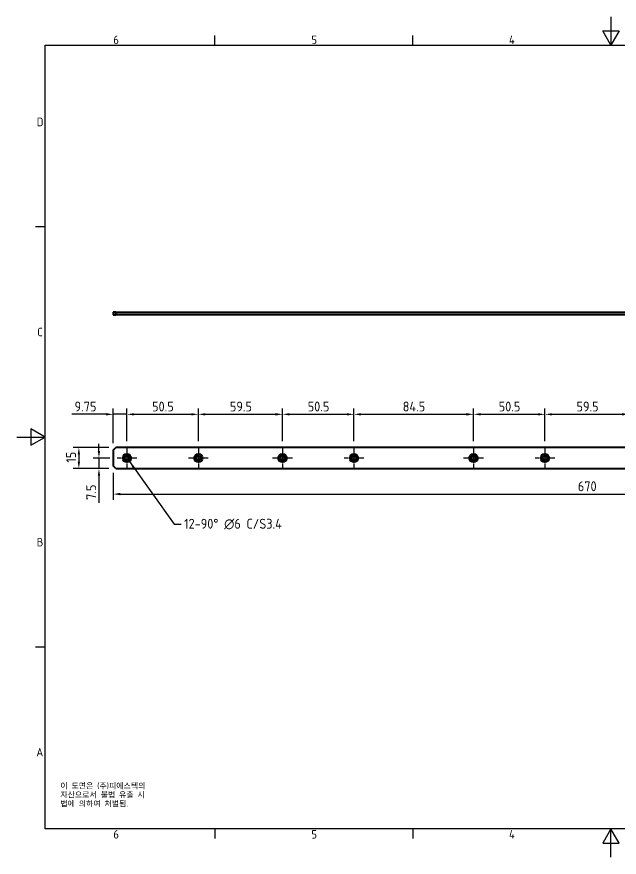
# Model space of a CAD drawing. Header units: millimetres. Extents: x 0 to 840, y 0 to 594.
# Drawn here: x 0 to 426, y 0 to 594 of the extents above; entities that cross this region are included whole.
import ezdxf

# ---------------------------------------------------------------- set-up
doc = ezdxf.new("R2010")
doc.units = ezdxf.units.MM
doc.header["$LTSCALE"] = 2
doc.linetypes.add('CHAIN', pattern=[0.3543, 0.2362, -0.0295, 0.0591, -0.0295])
doc.layers.get('0').update_dxf_attribs({"color": 3, "lineweight": 25})
for name, color, linetype, lineweight in [('가시적인 것(ISO)', 3, 'Continuous', 40), ('경계(ISO)', 7, 'Continuous', 25), ('기호(ISO)', 5, 'Continuous', 25), ('중심 표식(ISO)', 1, 'Continuous', 25), ('치수(ISO)', 2, 'Continuous', 25)]:
    doc.layers.add(name, color=color, linetype=linetype, lineweight=lineweight)
doc.styles.add('문자 텍스트_M2B', font='isocp.shx')
doc.styles.add('문자 텍스트_PSTEK_POSCO', font='isocp.shx')
doc.styles.add('치수 텍스트_PSTEK_POSCO', font='isocp.shx')
doc.dimstyles.new('치수_PSTEK_POSCO', dxfattribs={"dimscale": 2, "dimtxt": 3.5, "dimasz": 2.5, "dimexe": 2, "dimexo": 2.5, "dimgap": 1, "dimtad": 1, "dimrnd": 1e-08, "dimdsep": 46, "dimtxsty": '치수 텍스트_PSTEK_POSCO', "dimcen": 0.09, "dimdle": 10, "dimclrd": 7, "dimclre": 7, "dimclrt": 2, "dimadec": 1, "dimazin": 2, "dimtfac": 1, "dimtmove": 0, "dimatfit": 3, "dimfxl": 0, "dimtolj": 1, "dimlwd": -1, "dimlwe": -1, "dimarcsym": 0})
doc.dimstyles.new('치수_PSTEK_POSCO$7', dxfattribs={"dimscale": 2, "dimtxt": 3.5, "dimasz": 2.5, "dimexe": 2, "dimexo": 2.5, "dimgap": 1, "dimtad": 1, "dimrnd": 1e-08, "dimdsep": 46, "dimtxsty": '치수 텍스트_PSTEK_POSCO', "dimcen": 0.09, "dimdle": 10, "dimclrd": 7, "dimclre": 7, "dimclrt": 2, "dimadec": 1, "dimazin": 2, "dimtfac": 1, "dimtmove": 0, "dimatfit": 3, "dimfxl": 0, "dimtolj": 1, "dimlwd": -1, "dimlwe": -1, "dimarcsym": 0})

# ---------------------------------------------------------------- blocks, each defined once
blk = doc.blocks.new('경계 Default Border')
at = {"layer": '경계(ISO)'}
for p, q in [((70, 287), (70, 290.4)), ((140, 287), (140, 290.4)), ((10, 222.75), (6.6, 222.75)), ((10, 74.25), (6.6, 74.25)), ((70, 10), (70, 6.6)), ((140, 10), (140, 6.6))]:
    blk.add_line(p, q, dxfattribs=at)
at = {"layer": '경계(ISO)', "flags": 128}
for points in [[(210, 297), (210, 287), (207.11, 292), (212.89, 292), (210, 287)], [(10, 10), (10, 287), (410, 287), (410, 10), (10, 10)], [(0, 148.5), (10, 148.5), (5, 151.39), (5, 145.61), (10, 148.5)], [(210, 0), (210, 10), (207.11, 5), (212.89, 5), (210, 10)]]:
    blk.add_lwpolyline(points, dxfattribs=at)
at = {"layer": '경계(ISO)', "color": 2, "char_height": 3, "attachment_point": 7, "style": '문자 텍스트_M2B'}
for s, insert in [('6', (34.14, 287.37)), ('5', (104.14, 287.37)), ('4', (173.97, 287.4)), ('D', (7.08, 258.35)), ('C', (7.24, 184.1)), ('B', (7.08, 109.85)), ('A', (6.91, 35.62)), ('6', (34.14, 6.57)), ('5', (104.14, 6.57)), ('4', (173.97, 6.6))]:
    blk.add_mtext(s, dxfattribs=dict(at, insert=insert))
blk = doc.blocks.new('*D30')
at = {"layer": 'Defpoints', "color": 0, "transparency": 16777216}
for p in [(432.85, 313.03), (373.35, 289.15), (432.85, 289.15)]:
    blk.add_point(p, dxfattribs=at)
at = {"layer": '치수(ISO)', "color": 7, "transparency": 16777216}
for p, q in [((373.35, 294.15), (373.35, 317.03)), ((432.85, 294.15), (432.85, 317.03)), ((378.35, 313.03), (427.85, 313.03))]:
    blk.add_line(p, q, dxfattribs=at)
for points in [[(378.35, 313.86), (378.35, 312.19), (373.35, 313.03)], [(427.85, 313.86), (427.85, 312.19), (432.85, 313.03)]]:
    blk.add_solid(points, dxfattribs=at)
at = {"layer": '치수(ISO)', "color": 2, "transparency": 16777216, "insert": (395.61, 318.53), "char_height": 7, "attachment_point": 4, "style": '치수 텍스트_PSTEK_POSCO'}
blk.add_mtext('\\A1;59.5', dxfattribs=at)
blk = doc.blocks.new('*D31')
at = {"layer": 'Defpoints', "color": 0, "transparency": 16777216}
for p in [(373.35, 313.03), (322.85, 289.15), (373.35, 289.15)]:
    blk.add_point(p, dxfattribs=at)
at = {"layer": '치수(ISO)', "color": 7, "transparency": 16777216}
for p, q in [((322.85, 294.15), (322.85, 317.03)), ((373.35, 294.15), (373.35, 317.03)), ((327.85, 313.03), (368.35, 313.03))]:
    blk.add_line(p, q, dxfattribs=at)
for points in [[(327.85, 313.86), (327.85, 312.19), (322.85, 313.03)], [(368.35, 313.86), (368.35, 312.19), (373.35, 313.03)]]:
    blk.add_solid(points, dxfattribs=at)
at = {"layer": '치수(ISO)', "color": 2, "transparency": 16777216, "insert": (340.63, 318.53), "char_height": 7, "attachment_point": 4, "style": '치수 텍스트_PSTEK_POSCO'}
blk.add_mtext('\\A1;50.5', dxfattribs=at)
blk = doc.blocks.new('*D32')
at = {"layer": 'Defpoints', "color": 0, "transparency": 16777216}
for p in [(322.85, 313.03), (238.35, 289.15), (322.85, 289.15)]:
    blk.add_point(p, dxfattribs=at)
at = {"layer": '치수(ISO)', "color": 7, "transparency": 16777216}
for p, q in [((238.35, 294.15), (238.35, 317.03)), ((322.85, 294.15), (322.85, 317.03)), ((243.35, 313.03), (317.85, 313.03))]:
    blk.add_line(p, q, dxfattribs=at)
for points in [[(243.35, 313.86), (243.35, 312.19), (238.35, 313.03)], [(317.85, 313.86), (317.85, 312.19), (322.85, 313.03)]]:
    blk.add_solid(points, dxfattribs=at)
at = {"layer": '치수(ISO)', "color": 2, "transparency": 16777216, "insert": (272.78, 318.53), "char_height": 7, "attachment_point": 4, "style": '치수 텍스트_PSTEK_POSCO'}
blk.add_mtext('\\A1;84.5', dxfattribs=at)
blk = doc.blocks.new('*D33')
at = {"layer": 'Defpoints', "color": 0, "transparency": 16777216}
for p in [(238.35, 313.03), (187.85, 289.15), (238.35, 289.15)]:
    blk.add_point(p, dxfattribs=at)
at = {"layer": '치수(ISO)', "color": 7, "transparency": 16777216}
for p, q in [((187.85, 294.15), (187.85, 317.03)), ((238.35, 294.15), (238.35, 317.03)), ((192.85, 313.03), (233.35, 313.03))]:
    blk.add_line(p, q, dxfattribs=at)
for points in [[(192.85, 313.86), (192.85, 312.19), (187.85, 313.03)], [(233.35, 313.86), (233.35, 312.19), (238.35, 313.03)]]:
    blk.add_solid(points, dxfattribs=at)
at = {"layer": '치수(ISO)', "color": 2, "transparency": 16777216, "insert": (205.63, 318.53), "char_height": 7, "attachment_point": 4, "style": '치수 텍스트_PSTEK_POSCO'}
blk.add_mtext('\\A1;50.5', dxfattribs=at)
blk = doc.blocks.new('*D34')
at = {"layer": 'Defpoints', "color": 0, "transparency": 16777216}
for p in [(187.85, 313.03), (128.35, 289.15), (187.85, 289.15)]:
    blk.add_point(p, dxfattribs=at)
at = {"layer": '치수(ISO)', "color": 7, "transparency": 16777216}
for p, q in [((128.35, 294.15), (128.35, 317.03)), ((187.85, 294.15), (187.85, 317.03)), ((133.35, 313.03), (182.85, 313.03))]:
    blk.add_line(p, q, dxfattribs=at)
for points in [[(133.35, 313.86), (133.35, 312.19), (128.35, 313.03)], [(182.85, 313.86), (182.85, 312.19), (187.85, 313.03)]]:
    blk.add_solid(points, dxfattribs=at)
at = {"layer": '치수(ISO)', "color": 2, "transparency": 16777216, "insert": (150.61, 318.53), "char_height": 7, "attachment_point": 4, "style": '치수 텍스트_PSTEK_POSCO'}
blk.add_mtext('\\A1;59.5', dxfattribs=at)
blk = doc.blocks.new('*D35')
at = {"layer": 'Defpoints', "color": 0, "transparency": 16777216}
for p in [(128.35, 313.03), (77.85, 289.15), (128.35, 289.15)]:
    blk.add_point(p, dxfattribs=at)
at = {"layer": '치수(ISO)', "color": 7, "transparency": 16777216}
for p, q in [((77.85, 294.15), (77.85, 317.03)), ((128.35, 294.15), (128.35, 317.03)), ((82.85, 313.03), (123.35, 313.03))]:
    blk.add_line(p, q, dxfattribs=at)
for points in [[(82.85, 313.86), (82.85, 312.19), (77.85, 313.03)], [(123.35, 313.86), (123.35, 312.19), (128.35, 313.03)]]:
    blk.add_solid(points, dxfattribs=at)
at = {"layer": '치수(ISO)', "color": 2, "transparency": 16777216, "insert": (95.63, 318.53), "char_height": 7, "attachment_point": 4, "style": '치수 텍스트_PSTEK_POSCO'}
blk.add_mtext('\\A1;50.5', dxfattribs=at)
blk = doc.blocks.new('*D36')
at = {"layer": 'Defpoints', "color": 0, "transparency": 16777216}
for p in [(77.85, 313.03), (68.1, 287.65), (77.85, 289.15)]:
    blk.add_point(p, dxfattribs=at)
at = {"layer": '치수(ISO)', "color": 7, "transparency": 16777216}
for p, q in [((68.1, 292.65), (68.1, 317.03)), ((77.85, 294.15), (77.85, 317.03)), ((63.1, 313.03), (38.82, 313.03)), ((77.85, 313.03), (68.1, 313.03)), ((82.85, 313.03), (87.85, 313.03))]:
    blk.add_line(p, q, dxfattribs=at)
for points in [[(63.1, 313.86), (63.1, 312.19), (68.1, 313.03)], [(82.85, 313.86), (82.85, 312.19), (77.85, 313.03)]]:
    blk.add_solid(points, dxfattribs=at)
at = {"layer": '치수(ISO)', "color": 2, "transparency": 16777216, "insert": (40.82, 318.53), "char_height": 7, "attachment_point": 4, "style": '치수 텍스트_PSTEK_POSCO'}
blk.add_mtext('\\A1;9.75', dxfattribs=at)
blk = doc.blocks.new('*D37')
at = {"layer": 'Defpoints', "color": 0, "transparency": 16777216}
for p in [(58.07, 282.15), (70.85, 282.15), (70.1, 274.65)]:
    blk.add_point(p, dxfattribs=at)
at = {"layer": '치수(ISO)', "color": 7, "transparency": 16777216}
for p, q in [((58.07, 287.15), (58.07, 292.15)), ((65.85, 282.15), (54.07, 282.15)), ((58.07, 282.15), (58.07, 274.65)), ((65.1, 274.65), (54.07, 274.65)), ((58.07, 269.65), (58.07, 250.56))]:
    blk.add_line(p, q, dxfattribs=at)
for points in [[(57.23, 287.15), (58.9, 287.15), (58.07, 282.15)], [(57.23, 269.65), (58.9, 269.65), (58.07, 274.65)]]:
    blk.add_solid(points, dxfattribs=at)
at = {"layer": '치수(ISO)', "color": 2, "transparency": 16777216, "insert": (52.57, 252.56), "char_height": 7, "attachment_point": 4, "rotation": 90, "style": '치수 텍스트_PSTEK_POSCO'}
blk.add_mtext('\\A1;7.5', dxfattribs=at)
blk = doc.blocks.new('*D38')
at = {"layer": 'Defpoints', "color": 0, "transparency": 16777216}
for p in [(70.1, 289.65), (43.87, 274.65), (70.1, 274.65)]:
    blk.add_point(p, dxfattribs=at)
at = {"layer": '치수(ISO)', "color": 7, "transparency": 16777216}
for p, q in [((65.1, 289.65), (39.87, 289.65)), ((43.87, 284.65), (43.87, 279.65)), ((65.1, 274.65), (39.87, 274.65))]:
    blk.add_line(p, q, dxfattribs=at)
for points in [[(43.04, 284.65), (44.7, 284.65), (43.87, 289.65)], [(43.04, 279.65), (44.7, 279.65), (43.87, 274.65)]]:
    blk.add_solid(points, dxfattribs=at)
at = {"layer": '치수(ISO)', "color": 2, "transparency": 16777216, "insert": (38.37, 278.86), "char_height": 7, "attachment_point": 4, "rotation": 90, "style": '치수 텍스트_PSTEK_POSCO'}
blk.add_mtext('\\A1;15', dxfattribs=at)
blk = doc.blocks.new('*D39')
at = {"layer": 'Defpoints', "color": 0, "transparency": 16777216}
for p in [(68.1, 276.65), (738.1, 276.65), (738.1, 256.65)]:
    blk.add_point(p, dxfattribs=at)
at = {"layer": '치수(ISO)', "color": 7, "transparency": 16777216}
for p, q in [((68.1, 271.65), (68.1, 252.65)), ((738.1, 271.65), (738.1, 252.65)), ((73.1, 256.65), (733.1, 256.65))]:
    blk.add_line(p, q, dxfattribs=at)
for points in [[(73.1, 257.49), (73.1, 255.82), (68.1, 256.65)], [(733.1, 257.49), (733.1, 255.82), (738.1, 256.65)]]:
    blk.add_solid(points, dxfattribs=at)
at = {"layer": '치수(ISO)', "color": 2, "transparency": 16777216, "insert": (396.59, 262.15), "char_height": 7, "attachment_point": 4, "style": '치수 텍스트_PSTEK_POSCO'}
blk.add_mtext('\\A1;670', dxfattribs=at)

msp = doc.modelspace()

# ---------------------------------------------------------------- linework, layer by layer
at = {"layer": '가시적인 것(ISO)'}
for p, q in [((70.1, 385.275), (68.1, 385.275)), ((68.1, 385.275), (68.1, 383.275)), ((68.1, 383.275), (70.1, 383.275)), ((70.1, 383.275), (70.1, 385.275)), ((70.1, 385.275), (736.1, 385.275)), ((736.1, 383.275), (70.1, 383.275)), ((68.1, 287.653), (70.1, 289.653)), ((68.1, 287.653), (68.1, 276.653)), ((736.1, 289.653), (70.1, 289.653)), ((70.1, 274.653), (68.1, 276.653)), ((70.1, 274.653), (736.1, 274.653))]:
    msp.add_line(p, q, dxfattribs=at)
for centre, radius in [((77.85, 282.153), 3), ((128.35, 282.153), 3), ((187.85, 282.153), 3), ((238.35, 282.153), 3), ((322.85, 282.153), 3), ((373.35, 282.153), 3), ((77.85, 282.153), 1.7), ((128.35, 282.153), 1.7), ((187.85, 282.153), 1.7), ((238.35, 282.153), 1.7), ((322.85, 282.153), 1.7), ((373.35, 282.153), 1.7)]:
    msp.add_circle(centre, radius, dxfattribs=at)
at = {"layer": '중심 표식(ISO)', "linetype": 'CHAIN', "ltscale": 7.778352}
for p, q in [((77.85, 289.153), (77.85, 275.153)), ((128.35, 289.153), (128.35, 275.153)), ((187.85, 289.153), (187.85, 275.153)), ((238.35, 289.153), (238.35, 275.153)), ((322.85, 289.153), (322.85, 275.153)), ((373.35, 289.153), (373.35, 275.153)), ((84.85, 282.153), (70.85, 282.153)), ((135.35, 282.153), (121.35, 282.153)), ((194.85, 282.153), (180.85, 282.153)), ((245.35, 282.153), (231.35, 282.153)), ((329.85, 282.153), (315.85, 282.153)), ((380.35, 282.153), (366.35, 282.153))]:
    msp.add_line(p, q, dxfattribs=at)

# ---------------------------------------------------------------- block references
at = {"xscale": 2, "yscale": 2, "zscale": 2}
msp.add_blockref('경계 Default Border', (0, 0), dxfattribs=at)

# ---------------------------------------------------------------- texts
at = {"layer": '기호(ISO)', "color": 2, "insert": (118.28, 235.45), "char_height": 7, "width": 81.7999, "attachment_point": 4, "line_spacing_factor": 0.6125, "style": '치수 텍스트_PSTEK_POSCO'}
msp.add_mtext('{12-90° \\fAIGDT|b0|i0;\\H7.0000;n\\fisocp|b0|i0;\\H7.0000;6 C/S3.4}', dxfattribs=at)
at = {"layer": '기호(ISO)', "color": 7, "insert": (30.789, 52.457), "char_height": 4, "width": 102.48028, "attachment_point": 1, "line_spacing_factor": 0.944221, "style": '문자 텍스트_PSTEK_POSCO'}
msp.add_mtext('{이 도면은 (주)피에스텍의\\P자산으로서 불법 유출 시 \\P법에 의하여 처벌됨.}', dxfattribs=at)

# ---------------------------------------------------------------- dimensions: what is measured, and where the dimension line sits
at = {"layer": '치수(ISO)', "color": 7}
for base, p1, p2, angle, override, picture, middle in [((77.85, 313.027), (68.1, 287.653), (77.85, 289.153), 180, {"dimdec": 2, "dimtp": 0, "dimtm": 0, "dimtdec": 2, "dimtofl": 1, "dimatfit": 1}, '*D36', (48.46, 313.027)), ((128.35, 313.027), (77.85, 289.153), (128.35, 289.153), 180, {"dimdec": 2, "dimtp": 0, "dimtm": 0, "dimtdec": 2, "dimtofl": 0, "dimatfit": 1}, '*D35', (103.12, 313.027)), ((187.85, 313.027), (128.35, 289.153), (187.85, 289.153), 180, {"dimdec": 2, "dimtp": 0, "dimtm": 0, "dimtdec": 2, "dimtofl": 0, "dimatfit": 1}, '*D34', (158.12, 313.027)), ((238.35, 313.027), (187.85, 289.153), (238.35, 289.153), 180, {"dimdec": 2, "dimtp": 0, "dimtm": 0, "dimtdec": 2, "dimtofl": 0, "dimatfit": 1}, '*D33', (213.12, 313.027)), ((322.85, 313.027), (238.35, 289.153), (322.85, 289.153), 180, {"dimdec": 2, "dimtp": 0, "dimtm": 0, "dimtdec": 2, "dimtofl": 0, "dimatfit": 1}, '*D32', (280.62, 313.027)), ((373.35, 313.027), (322.85, 289.153), (373.35, 289.153), 180, {"dimdec": 2, "dimtp": 0, "dimtm": 0, "dimtdec": 2, "dimtofl": 0, "dimatfit": 1}, '*D31', (348.12, 313.027)), ((432.85, 313.027), (373.35, 289.153), (432.85, 289.153), 180, {"dimdec": 2, "dimtp": 0, "dimtm": 0, "dimtdec": 2, "dimtofl": 0, "dimatfit": 1}, '*D30', (403.12, 313.027)), ((58.066, 282.153), (70.1, 274.653), (70.85, 282.153), 270, {"dimdec": 2, "dimtp": 0, "dimtm": 0, "dimtdec": 2, "dimtofl": 1, "dimatfit": 1}, '*D37', (58.066, 257.608)), ((43.869, 274.653), (70.1, 289.653), (70.1, 274.653), 90, {"dimdec": 2, "dimtp": 0, "dimtm": 0, "dimtdec": 2, "dimtofl": 0, "dimatfit": 1}, '*D38', (43.869, 282.153)), ((738.1, 256.653), (68.1, 276.653), (738.1, 276.653), 180, {"dimdec": 2, "dimtp": 0, "dimtm": 0, "dimtdec": 2, "dimtofl": 0, "dimatfit": 1}, '*D39', (403.1, 256.653))]:
    dim = msp.add_linear_dim(base=base, p1=p1, p2=p2, angle=angle, dimstyle='치수_PSTEK_POSCO', override=override, dxfattribs=at)
    dim.commit()
    dim.dimension.update_dxf_attribs({"geometry": picture, "text_midpoint": middle, "dimtype": 160})

# ---------------------------------------------------------------- leaders
at = {"layer": '기호(ISO)', "color": 7, "annotation_type": 0, "has_hookline": 1, "hookline_direction": 0, "text_width": 75.634}
msp.add_leader([(79.587, 279.707), (111.28, 235.45), (116.28, 235.45)], dimstyle='치수_PSTEK_POSCO$7', override={"dimtad": 0}, dxfattribs=at)

doc.saveas('drawing.dxf')
